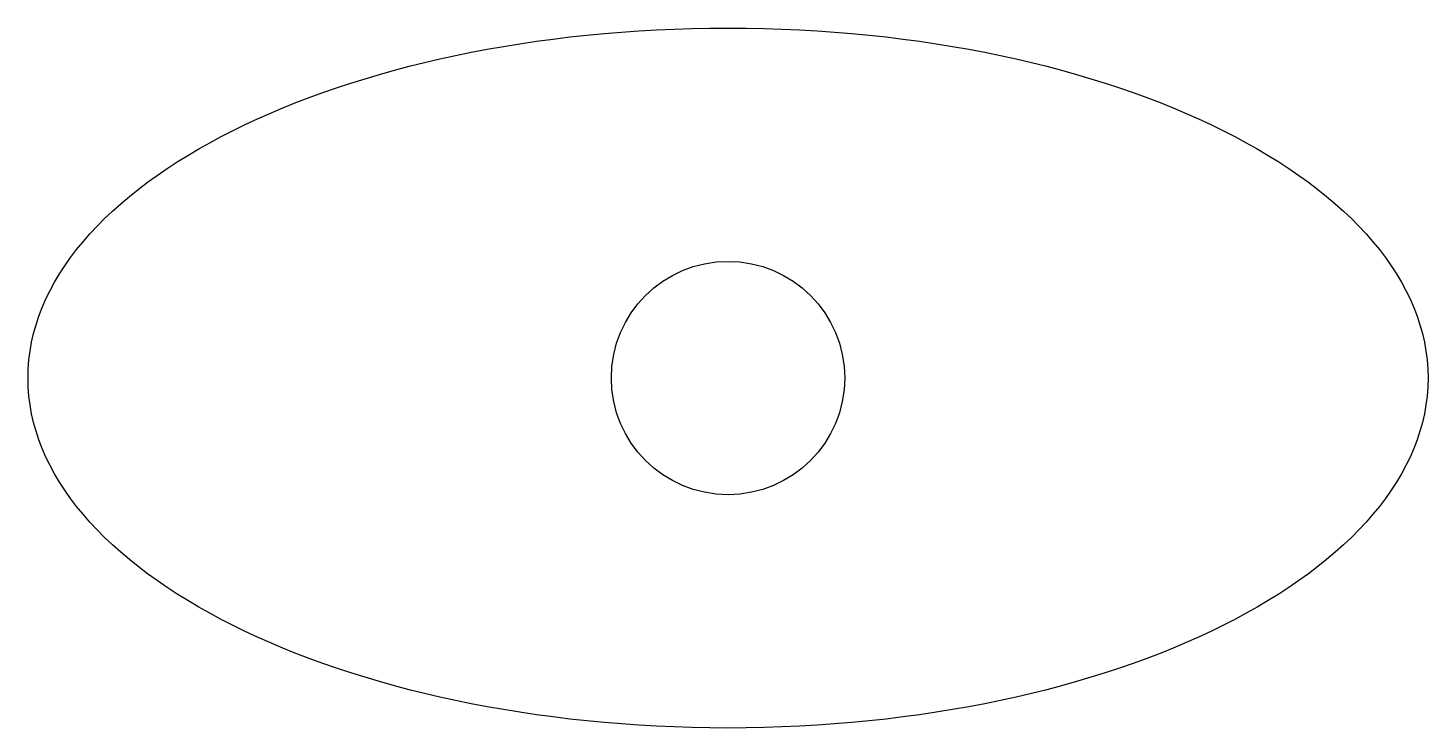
# Model space of a CAD drawing. Header units: millimetres. Extents: x -6 to 6, y -3 to 3.
import ezdxf

# ---------------------------------------------------------------- set-up
doc = ezdxf.new("R2010")
doc.units = ezdxf.units.MM

msp = doc.modelspace()

# ---------------------------------------------------------------- linework, layer by layer
at = {"layer": 'PART'}
msp.add_circle((0, 0), 1, dxfattribs=at)
msp.add_ellipse((0, 0), major_axis=(6, 0), ratio=0.5, dxfattribs=at)

doc.saveas('drawing.dxf')
